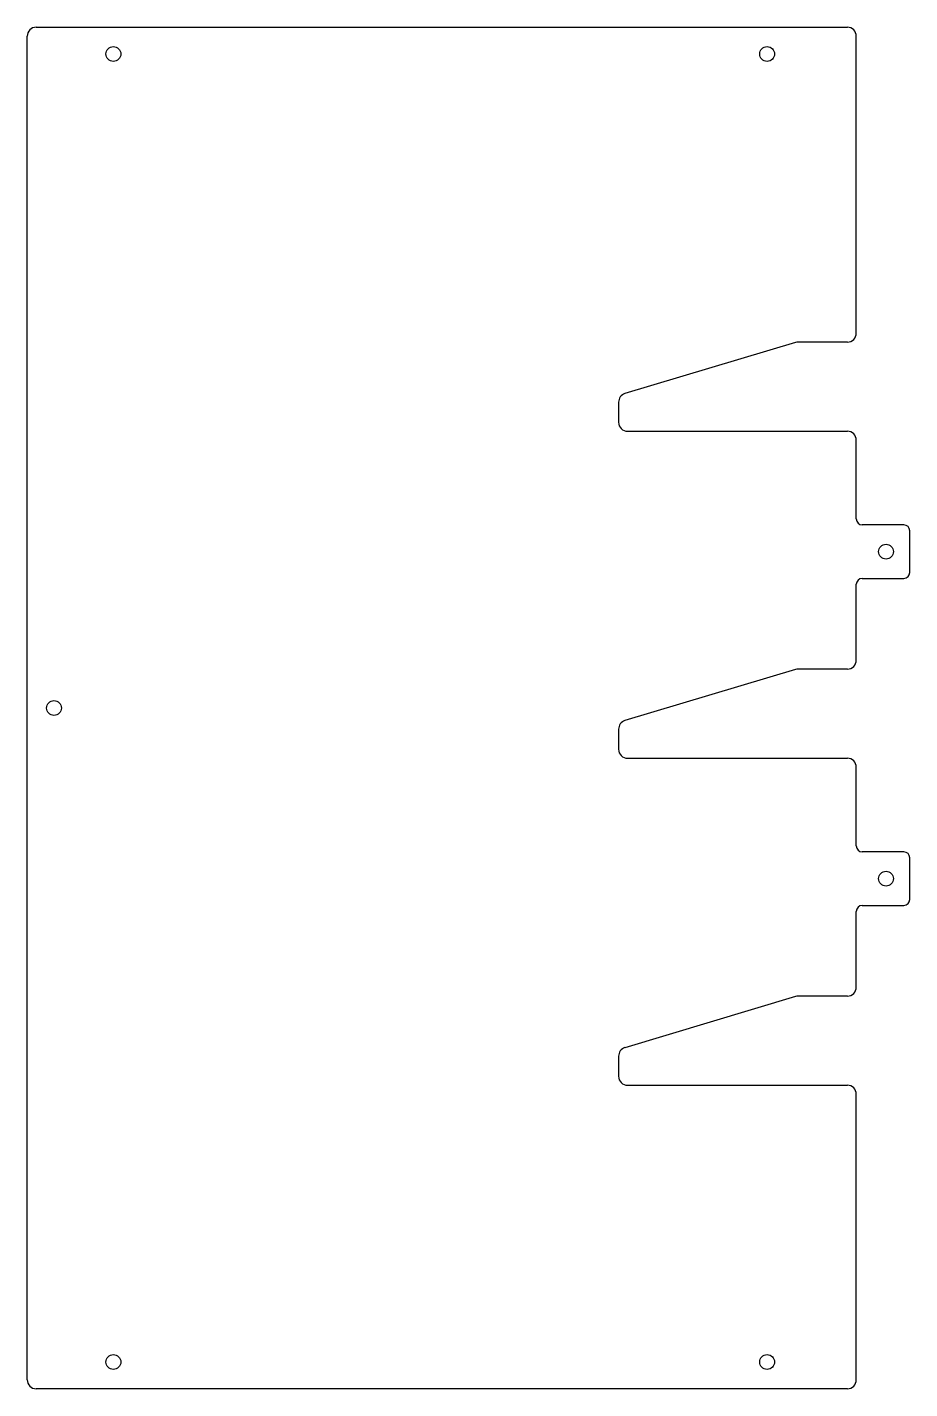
# Model space of a CAD drawing. Header units: millimetres. Extents: x -279 to 18, y -9 to 449.
import ezdxf

# ---------------------------------------------------------------- set-up
doc = ezdxf.new("R2010")
doc.units = ezdxf.units.MM

msp = doc.modelspace()

# ---------------------------------------------------------------- linework, layer by layer
at = {"color": 7, "linetype": 'Continuous', "lineweight": 25}
for p, q in [((-276, 449), (-3, 449)), ((-279, -6), (-279, 446)), ((0, 346.1), (0, 446)), ((-20.42, 342.97), (-77.86, 325.74)), ((-3, 343.1), (-19.56, 343.1)), ((-80, 322.87), (-80, 316.1)), ((-77, 313.1), (-3, 313.1)), ((0, 283.6), (0, 310.1)), ((16, 281.6), (2, 281.6)), ((18, 265.6), (18, 279.6)), ((0, 236.1), (0, 261.6)), ((2, 263.6), (16, 263.6)), ((-20.42, 232.97), (-77.86, 215.74)), ((-3, 233.1), (-19.56, 233.1)), ((-80, 212.87), (-80, 206.1)), ((-77, 203.1), (-3, 203.1)), ((0, 173.6), (0, 200.1)), ((16, 171.6), (2, 171.6)), ((18, 155.6), (18, 169.6)), ((0, 126.1), (0, 151.6)), ((2, 153.6), (16, 153.6)), ((-20.42, 122.97), (-77.86, 105.74)), ((-3, 123.1), (-19.56, 123.1)), ((-80, 102.87), (-80, 96.1)), ((-77, 93.1), (-3, 93.1)), ((0, -6), (0, 90.1)), ((-3, -9), (-276, -9))]:
    msp.add_line(p, q, dxfattribs=at)
for centre in [(-250, 440), (-30, 440), (10, 272.6), (-270, 220), (10, 162.6), (-250, 0), (-30, 0)]:
    msp.add_circle(centre, 2.5, dxfattribs=at)
for centre, radius, start, end in [((-276, 446), 3, 90, 180), ((-3, 446), 3, 0, 90), ((-3, 346.1), 3, 270, 0), ((-19.56, 340.1), 3, 90, 106.6992), ((-77, 322.87), 3, 106.6992, 180), ((-77, 316.1), 3, 180, 270), ((-3, 310.1), 3, 0, 90), ((2, 283.6), 2, 180, 270), ((16, 279.6), 2, 0, 90), ((2, 261.6), 2, 90, 180), ((16, 265.6), 2, 270, 0), ((-3, 236.1), 3, 270, 0), ((-19.56, 230.1), 3, 90, 106.6992), ((-77, 212.87), 3, 106.6992, 180), ((-77, 206.1), 3, 180, 270), ((-3, 200.1), 3, 0, 90), ((2, 173.6), 2, 180, 270), ((16, 169.6), 2, 0, 90), ((2, 151.6), 2, 90, 180), ((16, 155.6), 2, 270, 0), ((-3, 126.1), 3, 270, 0), ((-19.56, 120.1), 3, 90, 106.6992), ((-77, 102.87), 3, 106.6992, 180), ((-77, 96.1), 3, 180, 270), ((-3, 90.1), 3, 0, 90), ((-276, -6), 3, 180, 270), ((-3, -6), 3, 270, 0)]:
    msp.add_arc(centre, radius, start, end, dxfattribs=at)

doc.saveas('drawing.dxf')
